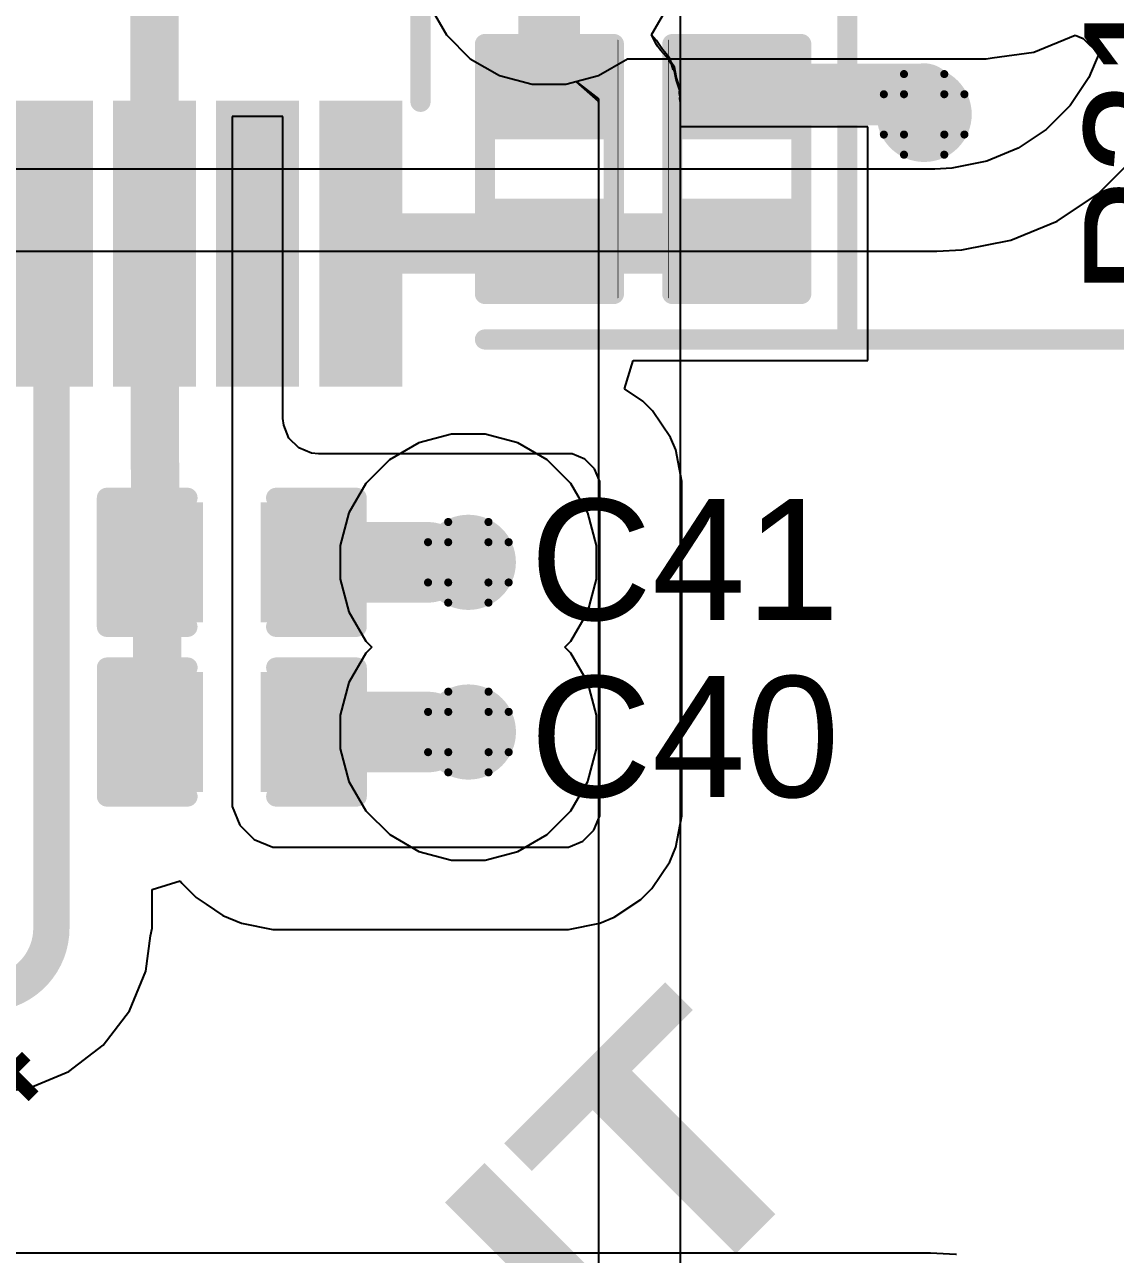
# Model space of a CAD drawing. Header units: inches. Extents: x -18 to 202, y -11 to 119.
# Drawn here: x 14.09 to 20.97, y 16.47 to 24.22 of the extents above; entities that cross this region are included whole.
import ezdxf

# ---------------------------------------------------------------- set-up
doc = ezdxf.new("R2010")
doc.units = ezdxf.units.IN
for name, color, linetype in [('Board Outline', 216, 'Continuous'), ('Bottom Layer', 5, 'Continuous'), ('Drill Drawing', 1, 'Continuous'), ('Ground', 16, 'Continuous'), ('Power', 76, 'Continuous'), ('Top Layer', 1, 'Continuous'), ('Top Overlay', 2, 'Continuous'), ('Top Paste', 8, 'Continuous'), ('Top Solder', 216, 'Continuous'), ('Via Holes', 16, 'Continuous')]:
    doc.layers.add(name, color=color, linetype=linetype)
doc.styles.add('Arial', font='', dxfattribs={"height": 0.2})
doc.styles.add('Arial Black_Bold', font='', dxfattribs={"height": 0.2})
doc.styles.get('Arial').set_extended_font_data('Arial')
doc.styles.get('Arial Black_Bold').set_extended_font_data('Arial Black', bold=True)

# ---------------------------------------------------------------- blocks, each defined once
blk = doc.blocks.new('TSSOP_20_12')
at = {"layer": 'Top Layer'}
for points in [[(-2, 3.085), (-2, 2.765), (-3.6, 2.765), (-3.6, 3.085)], [(3.6, 3.085), (3.6, 2.765), (2, 2.765), (2, 3.085)], [(-2, 2.435), (-2, 2.115), (-3.6, 2.115), (-3.6, 2.435)], [(3.6, 2.435), (3.6, 2.115), (2, 2.115), (2, 2.435)], [(-2, 1.785), (-2, 1.465), (-3.6, 1.465), (-3.6, 1.785)], [(3.6, 1.785), (3.6, 1.465), (2, 1.465), (2, 1.785)], [(-2, 1.135), (-2, 0.815), (-3.6, 0.815), (-3.6, 1.135)], [(3.6, 1.135), (3.6, 0.815), (2, 0.815), (2, 1.135)], [(-2, 0.485), (-2, 0.165), (-3.6, 0.165), (-3.6, 0.485)], [(3.6, 0.485), (3.6, 0.165), (2, 0.165), (2, 0.485)], [(-2, -0.165), (-2, -0.485), (-3.6, -0.485), (-3.6, -0.165)], [(3.6, -0.165), (3.6, -0.485), (2, -0.485), (2, -0.165)], [(-2, -0.815), (-2, -1.135), (-3.6, -1.135), (-3.6, -0.815)], [(3.6, -0.815), (3.6, -1.135), (2, -1.135), (2, -0.815)], [(-2, -1.465), (-2, -1.785), (-3.6, -1.785), (-3.6, -1.465)], [(3.6, -1.465), (3.6, -1.785), (2, -1.785), (2, -1.465)], [(-2, -2.115), (-2, -2.435), (-3.6, -2.435), (-3.6, -2.115)], [(3.6, -2.115), (3.6, -2.435), (2, -2.435), (2, -2.115)], [(-2, -2.765), (-2, -3.085), (-3.6, -3.085), (-3.6, -2.765)], [(3.6, -2.765), (3.6, -3.085), (2, -3.085), (2, -2.765)]]:
    blk.add_hatch(color=1, dxfattribs=at).paths.add_polyline_path(points)
at = {"layer": 'Top Overlay'}
blk.add_hatch(color=2, dxfattribs=at).paths.add_polyline_path([(-1.9066, 2.6933), (-1.7288, 2.6933), (-1.7288, 3.1251), (-1.9066, 3.1251)])
at = {"layer": 'Top Paste'}
for points in [[(-2, 3.085), (-2, 2.765), (-3.6, 2.765), (-3.6, 3.085)], [(3.6, 3.085), (3.6, 2.765), (2, 2.765), (2, 3.085)], [(-2, 2.435), (-2, 2.115), (-3.6, 2.115), (-3.6, 2.435)], [(3.6, 2.435), (3.6, 2.115), (2, 2.115), (2, 2.435)], [(-2, 1.785), (-2, 1.465), (-3.6, 1.465), (-3.6, 1.785)], [(3.6, 1.785), (3.6, 1.465), (2, 1.465), (2, 1.785)], [(-2, 1.135), (-2, 0.815), (-3.6, 0.815), (-3.6, 1.135)], [(3.6, 1.135), (3.6, 0.815), (2, 0.815), (2, 1.135)], [(-2, 0.485), (-2, 0.165), (-3.6, 0.165), (-3.6, 0.485)], [(3.6, 0.485), (3.6, 0.165), (2, 0.165), (2, 0.485)], [(-2, -0.165), (-2, -0.485), (-3.6, -0.485), (-3.6, -0.165)], [(3.6, -0.165), (3.6, -0.485), (2, -0.485), (2, -0.165)], [(-2, -0.815), (-2, -1.135), (-3.6, -1.135), (-3.6, -0.815)], [(3.6, -0.815), (3.6, -1.135), (2, -1.135), (2, -0.815)], [(-2, -1.465), (-2, -1.785), (-3.6, -1.785), (-3.6, -1.465)], [(3.6, -1.465), (3.6, -1.785), (2, -1.785), (2, -1.465)], [(-2, -2.115), (-2, -2.435), (-3.6, -2.435), (-3.6, -2.115)], [(3.6, -2.115), (3.6, -2.435), (2, -2.435), (2, -2.115)], [(-2, -2.765), (-2, -3.085), (-3.6, -3.085), (-3.6, -2.765)], [(3.6, -2.765), (3.6, -3.085), (2, -3.085), (2, -2.765)]]:
    blk.add_hatch(color=8, dxfattribs=at).paths.add_polyline_path(points)
at = {"layer": 'Top Solder'}
for points in [[(-1.8984, 3.1866), (-1.8984, 2.6634), (-3.7016, 2.6634), (-3.7016, 3.1866)], [(3.7016, 3.1866), (3.7016, 2.6634), (1.8984, 2.6634), (1.8984, 3.1866)], [(-1.8984, 2.5366), (-1.8984, 2.0134), (-3.7016, 2.0134), (-3.7016, 2.5366)], [(3.7016, 2.5366), (3.7016, 2.0134), (1.8984, 2.0134), (1.8984, 2.5366)], [(-1.8984, 1.8866), (-1.8984, 1.3634), (-3.7016, 1.3634), (-3.7016, 1.8866)], [(3.7016, 1.8866), (3.7016, 1.3634), (1.8984, 1.3634), (1.8984, 1.8866)], [(-1.8984, 1.2366), (-1.8984, 0.7134), (-3.7016, 0.7134), (-3.7016, 1.2366)], [(3.7016, 1.2366), (3.7016, 0.7134), (1.8984, 0.7134), (1.8984, 1.2366)], [(-1.8984, 0.5866), (-1.8984, 0.0634), (-3.7016, 0.0634), (-3.7016, 0.5866)], [(3.7016, 0.5866), (3.7016, 0.0634), (1.8984, 0.0634), (1.8984, 0.5866)], [(-1.8984, -0.0634), (-1.8984, -0.5866), (-3.7016, -0.5866), (-3.7016, -0.0634)], [(3.7016, -0.0634), (3.7016, -0.5866), (1.8984, -0.5866), (1.8984, -0.0634)], [(-1.8984, -0.7134), (-1.8984, -1.2366), (-3.7016, -1.2366), (-3.7016, -0.7134)], [(3.7016, -0.7134), (3.7016, -1.2366), (1.8984, -1.2366), (1.8984, -0.7134)], [(-1.8984, -1.3634), (-1.8984, -1.8866), (-3.7016, -1.8866), (-3.7016, -1.3634)], [(3.7016, -1.3634), (3.7016, -1.8866), (1.8984, -1.8866), (1.8984, -1.3634)], [(-1.8984, -2.0134), (-1.8984, -2.5366), (-3.7016, -2.5366), (-3.7016, -2.0134)], [(3.7016, -2.0134), (3.7016, -2.5366), (1.8984, -2.5366), (1.8984, -2.0134)], [(-1.8984, -2.6634), (-1.8984, -3.1866), (-3.7016, -3.1866), (-3.7016, -2.6634)], [(3.7016, -2.6634), (3.7016, -3.1866), (1.8984, -3.1866), (1.8984, -2.6634)]]:
    blk.add_hatch(color=216, dxfattribs=at).paths.add_polyline_path(points)
at = {"layer": 'Top Overlay'}
for points in [[(1.9542, 3.302, 0.127, 0.127, 0), (-1.9066, 3.302, 0.127, 0.127, 0)], [(-3.8751, 3.0861, 0.127, 0.127, 0), (-3.7481, 2.9591, 0.127, 0.127, 0)], [(-3.8751, 3.0861, 0.127, 0.127, 0), (-3.8751, 2.8321, 0.127, 0.127, 0)], [(-3.7481, 2.9591, 0.127, 0.127, 0), (-3.8751, 2.8321, 0.127, 0.127, 0)], [(-1.9066, -3.302, 0.127, 0.127, 0), (1.9542, -3.302, 0.127, 0.127, 0)]]:
    blk.add_lwpolyline(points, format="xyseb", dxfattribs=at)
for points in [[(-1.9384, 3.302, 0.0635, 0.0635, 1), (-1.8749, 3.302, 0.0635, 0.0635, 1)], [(1.9225, 3.302, 0.0635, 0.0635, 1), (1.986, 3.302, 0.0635, 0.0635, 1)], [(-3.9069, 3.0861, 0.0635, 0.0635, 1), (-3.8434, 3.0861, 0.0635, 0.0635, 1)], [(-3.9069, 3.0861, 0.0635, 0.0635, 1), (-3.8434, 3.0861, 0.0635, 0.0635, 1)], [(-3.7799, 2.9591, 0.0635, 0.0635, 1), (-3.7164, 2.9591, 0.0635, 0.0635, 1)], [(-3.7799, 2.9591, 0.0635, 0.0635, 1), (-3.7164, 2.9591, 0.0635, 0.0635, 1)], [(-3.9068, 2.8321, 0.0635, 0.0635, 1), (-3.8433, 2.8321, 0.0635, 0.0635, 1)], [(-3.9068, 2.8321, 0.0635, 0.0635, 1), (-3.8433, 2.8321, 0.0635, 0.0635, 1)], [(-1.9383, -3.302, 0.0635, 0.0635, 1), (-1.8748, -3.302, 0.0635, 0.0635, 1)], [(1.9224, -3.302, 0.0635, 0.0635, 1), (1.9859, -3.302, 0.0635, 0.0635, 1)]]:
    blk.add_lwpolyline(points, format="xyseb", close=True, dxfattribs=at)
blk = doc.blocks.new('R___0402_22')
at = {"layer": 'Top Layer'}
for points in [[(-0.6985, -0.3175), (-0.6985, 0.3175), (-0.2413, 0.3175), (-0.2413, -0.3175)], [(0.2413, -0.3175), (0.2413, 0.3175), (0.6985, 0.3175), (0.6985, -0.3175)]]:
    blk.add_hatch(color=1, dxfattribs=at).paths.add_polyline_path(points)
at = {"layer": 'Top Paste'}
for points in [[(-0.6985, -0.3175), (-0.6985, 0.3175), (-0.2413, 0.3175), (-0.2413, -0.3175)], [(0.2413, -0.3175), (0.2413, 0.3175), (0.6985, 0.3175), (0.6985, -0.3175)]]:
    blk.add_hatch(color=8, dxfattribs=at).paths.add_polyline_path(points)
at = {"layer": 'Top Solder'}
for points in [[(-0.7535, -0.3725), (-0.7535, 0.3725), (-0.1863, 0.3725), (-0.1863, -0.3725)], [(0.1863, -0.3725), (0.1863, 0.3725), (0.7535, 0.3725), (0.7535, -0.3725)]]:
    blk.add_hatch(color=216, dxfattribs=at).paths.add_polyline_path(points)
at = {"layer": 'Top Overlay'}
for points in [[(-0.7874, -0.4064, 0.127, 0.127, 0), (-0.7874, 0.4064, 0.127, 0.127, 0)], [(0.7874, 0.4064, 0.127, 0.127, 0), (-0.7874, 0.4064, 0.127, 0.127, 0)], [(0.7874, -0.4064, 0.127, 0.127, 0), (0.7874, 0.4064, 0.127, 0.127, 0)], [(0.7874, -0.4064, 0.127, 0.127, 0), (-0.7874, -0.4064, 0.127, 0.127, 0)], [(-0.8128, -0.4318, 0.00323, 0.00323, 0), (0.8128, -0.4318, 0.00323, 0.00323, 0)]]:
    blk.add_lwpolyline(points, format="xyseb", dxfattribs=at)
for points in [[(-0.8192, 0.4064, 0.0635, 0.0635, 1), (-0.7557, 0.4064, 0.0635, 0.0635, 1)], [(-0.8192, 0.4064, 0.0635, 0.0635, 1), (-0.7557, 0.4064, 0.0635, 0.0635, 1)], [(0.7556, 0.4064, 0.0635, 0.0635, 1), (0.8191, 0.4064, 0.0635, 0.0635, 1)], [(0.7556, 0.4064, 0.0635, 0.0635, 1), (0.8191, 0.4064, 0.0635, 0.0635, 1)], [(-0.8191, -0.4064, 0.0635, 0.0635, 1), (-0.7556, -0.4064, 0.0635, 0.0635, 1)], [(-0.8191, -0.4064, 0.0635, 0.0635, 1), (-0.7556, -0.4064, 0.0635, 0.0635, 1)], [(0.7556, -0.4064, 0.0635, 0.0635, 1), (0.8191, -0.4064, 0.0635, 0.0635, 1)], [(0.7556, -0.4064, 0.0635, 0.0635, 1), (0.8191, -0.4064, 0.0635, 0.0635, 1)], [(-0.8136, -0.4318, 0.00161, 0.00161, 1), (-0.812, -0.4318, 0.00161, 0.00161, 1)], [(0.812, -0.4318, 0.00161, 0.00161, 1), (0.8136, -0.4318, 0.00161, 0.00161, 1)]]:
    blk.add_lwpolyline(points, format="xyseb", close=True, dxfattribs=at)
blk = doc.blocks.new('R___0402_26')
at = {"layer": 'Top Layer'}
for points in [[(-0.6985, -0.3175), (-0.6985, 0.3175), (-0.2413, 0.3175), (-0.2413, -0.3175)], [(0.2413, -0.3175), (0.2413, 0.3175), (0.6985, 0.3175), (0.6985, -0.3175)]]:
    blk.add_hatch(color=1, dxfattribs=at).paths.add_polyline_path(points)
at = {"layer": 'Top Paste'}
for points in [[(-0.6985, -0.3175), (-0.6985, 0.3175), (-0.2413, 0.3175), (-0.2413, -0.3175)], [(0.2413, -0.3175), (0.2413, 0.3175), (0.6985, 0.3175), (0.6985, -0.3175)]]:
    blk.add_hatch(color=8, dxfattribs=at).paths.add_polyline_path(points)
at = {"layer": 'Top Solder'}
for points in [[(-0.7535, -0.3725), (-0.7535, 0.3725), (-0.1863, 0.3725), (-0.1863, -0.3725)], [(0.1863, -0.3725), (0.1863, 0.3725), (0.7535, 0.3725), (0.7535, -0.3725)]]:
    blk.add_hatch(color=216, dxfattribs=at).paths.add_polyline_path(points)
at = {"layer": 'Top Overlay'}
for points in [[(-0.7874, 0.4064, 0.127, 0.127, 0), (-0.7874, -0.4064, 0.127, 0.127, 0)], [(0.7874, 0.4064, 0.127, 0.127, 0), (-0.7874, 0.4064, 0.127, 0.127, 0)], [(0.7874, 0.4064, 0.127, 0.127, 0), (0.7874, -0.4064, 0.127, 0.127, 0)], [(0.7874, -0.4064, 0.127, 0.127, 0), (-0.7874, -0.4064, 0.127, 0.127, 0)], [(-0.8128, -0.4318, 0.00323, 0.00323, 0), (0.8128, -0.4318, 0.00323, 0.00323, 0)]]:
    blk.add_lwpolyline(points, format="xyseb", dxfattribs=at)
for points in [[(-0.8191, 0.4064, 0.0635, 0.0635, 1), (-0.7556, 0.4064, 0.0635, 0.0635, 1)], [(-0.8191, 0.4064, 0.0635, 0.0635, 1), (-0.7556, 0.4064, 0.0635, 0.0635, 1)], [(0.7557, 0.4064, 0.0635, 0.0635, 1), (0.8192, 0.4064, 0.0635, 0.0635, 1)], [(0.7557, 0.4064, 0.0635, 0.0635, 1), (0.8192, 0.4064, 0.0635, 0.0635, 1)], [(-0.8192, -0.4064, 0.0635, 0.0635, 1), (-0.7557, -0.4064, 0.0635, 0.0635, 1)], [(-0.8192, -0.4064, 0.0635, 0.0635, 1), (-0.7557, -0.4064, 0.0635, 0.0635, 1)], [(0.7556, -0.4064, 0.0635, 0.0635, 1), (0.8191, -0.4064, 0.0635, 0.0635, 1)], [(0.7556, -0.4064, 0.0635, 0.0635, 1), (0.8191, -0.4064, 0.0635, 0.0635, 1)], [(-0.8136, -0.4318, 0.00161, 0.00161, 1), (-0.812, -0.4318, 0.00161, 0.00161, 1)], [(0.812, -0.4318, 0.00161, 0.00161, 1), (0.8136, -0.4318, 0.00161, 0.00161, 1)]]:
    blk.add_lwpolyline(points, format="xyseb", close=True, dxfattribs=at)
blk = doc.blocks.new('C___0402_68')
at = {"layer": 'Top Layer'}
for points in [[(-0.6985, -0.3175), (-0.6985, 0.3175), (-0.2413, 0.3175), (-0.2413, -0.3175)], [(0.2413, -0.3175), (0.2413, 0.3175), (0.6985, 0.3175), (0.6985, -0.3175)]]:
    blk.add_hatch(color=1, dxfattribs=at).paths.add_polyline_path(points)
at = {"layer": 'Top Paste'}
for points in [[(-0.6985, -0.3175), (-0.6985, 0.3175), (-0.2413, 0.3175), (-0.2413, -0.3175)], [(0.2413, -0.3175), (0.2413, 0.3175), (0.6985, 0.3175), (0.6985, -0.3175)]]:
    blk.add_hatch(color=8, dxfattribs=at).paths.add_polyline_path(points)
at = {"layer": 'Top Solder'}
for points in [[(-0.7585, -0.3775), (-0.7585, 0.3775), (-0.1813, 0.3775), (-0.1813, -0.3775)], [(0.1813, -0.3775), (0.1813, 0.3775), (0.7585, 0.3775), (0.7585, -0.3775)]]:
    blk.add_hatch(color=216, dxfattribs=at).paths.add_polyline_path(points)
at = {"layer": 'Top Overlay'}
for points in [[(-0.2794, 0.4064, 0.127, 0.127, 0), (-0.7874, 0.4064, 0.127, 0.127, 0)], [(-0.7874, -0.4064, 0.127, 0.127, 0), (-0.7874, 0.4064, 0.127, 0.127, 0)], [(0.7874, 0.4064, 0.127, 0.127, 0), (0.2794, 0.4064, 0.127, 0.127, 0)], [(0.7874, 0.4064, 0.127, 0.127, 0), (0.7874, -0.4064, 0.127, 0.127, 0)], [(-0.2794, -0.4064, 0.127, 0.127, 0), (-0.7874, -0.4064, 0.127, 0.127, 0)], [(0.7874, -0.4064, 0.127, 0.127, 0), (0.2794, -0.4064, 0.127, 0.127, 0)]]:
    blk.add_lwpolyline(points, format="xyseb", dxfattribs=at)
for points in [[(-0.8192, 0.4064, 0.0635, 0.0635, 1), (-0.7557, 0.4064, 0.0635, 0.0635, 1)], [(-0.8192, 0.4064, 0.0635, 0.0635, 1), (-0.7557, 0.4064, 0.0635, 0.0635, 1)], [(-0.3112, 0.4064, 0.0635, 0.0635, 1), (-0.2477, 0.4064, 0.0635, 0.0635, 1)], [(0.2477, 0.4064, 0.0635, 0.0635, 1), (0.3111, 0.4064, 0.0635, 0.0635, 1)], [(0.7556, 0.4064, 0.0635, 0.0635, 1), (0.8191, 0.4064, 0.0635, 0.0635, 1)], [(0.7556, 0.4064, 0.0635, 0.0635, 1), (0.8191, 0.4064, 0.0635, 0.0635, 1)], [(-0.8191, -0.4064, 0.0635, 0.0635, 1), (-0.7556, -0.4064, 0.0635, 0.0635, 1)], [(-0.8191, -0.4064, 0.0635, 0.0635, 1), (-0.7556, -0.4064, 0.0635, 0.0635, 1)], [(-0.3112, -0.4064, 0.0635, 0.0635, 1), (-0.2477, -0.4064, 0.0635, 0.0635, 1)], [(0.2476, -0.4064, 0.0635, 0.0635, 1), (0.3111, -0.4064, 0.0635, 0.0635, 1)], [(0.7556, -0.4064, 0.0635, 0.0635, 1), (0.8191, -0.4064, 0.0635, 0.0635, 1)], [(0.7556, -0.4064, 0.0635, 0.0635, 1), (0.8191, -0.4064, 0.0635, 0.0635, 1)]]:
    blk.add_lwpolyline(points, format="xyseb", close=True, dxfattribs=at)
blk = doc.blocks.new('C___0402_69')
at = {"layer": 'Top Layer'}
for points in [[(-0.6985, -0.3175), (-0.6985, 0.3175), (-0.2413, 0.3175), (-0.2413, -0.3175)], [(0.2413, -0.3175), (0.2413, 0.3175), (0.6985, 0.3175), (0.6985, -0.3175)]]:
    blk.add_hatch(color=1, dxfattribs=at).paths.add_polyline_path(points)
at = {"layer": 'Top Paste'}
for points in [[(-0.6985, -0.3175), (-0.6985, 0.3175), (-0.2413, 0.3175), (-0.2413, -0.3175)], [(0.2413, -0.3175), (0.2413, 0.3175), (0.6985, 0.3175), (0.6985, -0.3175)]]:
    blk.add_hatch(color=8, dxfattribs=at).paths.add_polyline_path(points)
at = {"layer": 'Top Solder'}
for points in [[(-0.7585, -0.3775), (-0.7585, 0.3775), (-0.1813, 0.3775), (-0.1813, -0.3775)], [(0.1813, -0.3775), (0.1813, 0.3775), (0.7585, 0.3775), (0.7585, -0.3775)]]:
    blk.add_hatch(color=216, dxfattribs=at).paths.add_polyline_path(points)
at = {"layer": 'Top Overlay'}
for points in [[(-0.2794, 0.4064, 0.127, 0.127, 0), (-0.7874, 0.4064, 0.127, 0.127, 0)], [(-0.7874, 0.4064, 0.127, 0.127, 0), (-0.7874, -0.4064, 0.127, 0.127, 0)], [(0.7874, 0.4064, 0.127, 0.127, 0), (0.2794, 0.4064, 0.127, 0.127, 0)], [(0.7874, 0.4064, 0.127, 0.127, 0), (0.7874, -0.4064, 0.127, 0.127, 0)], [(-0.2794, -0.4064, 0.127, 0.127, 0), (-0.7874, -0.4064, 0.127, 0.127, 0)], [(0.7874, -0.4064, 0.127, 0.127, 0), (0.2794, -0.4064, 0.127, 0.127, 0)]]:
    blk.add_lwpolyline(points, format="xyseb", dxfattribs=at)
for points in [[(-0.8191, 0.4064, 0.0635, 0.0635, 1), (-0.7556, 0.4064, 0.0635, 0.0635, 1)], [(-0.8191, 0.4064, 0.0635, 0.0635, 1), (-0.7556, 0.4064, 0.0635, 0.0635, 1)], [(-0.3111, 0.4064, 0.0635, 0.0635, 1), (-0.2477, 0.4064, 0.0635, 0.0635, 1)], [(0.2477, 0.4064, 0.0635, 0.0635, 1), (0.3112, 0.4064, 0.0635, 0.0635, 1)], [(0.7556, 0.4064, 0.0635, 0.0635, 1), (0.8191, 0.4064, 0.0635, 0.0635, 1)], [(0.7556, 0.4064, 0.0635, 0.0635, 1), (0.8191, 0.4064, 0.0635, 0.0635, 1)], [(-0.8191, -0.4064, 0.0635, 0.0635, 1), (-0.7556, -0.4064, 0.0635, 0.0635, 1)], [(-0.8191, -0.4064, 0.0635, 0.0635, 1), (-0.7556, -0.4064, 0.0635, 0.0635, 1)], [(-0.3112, -0.4064, 0.0635, 0.0635, 1), (-0.2477, -0.4064, 0.0635, 0.0635, 1)], [(0.2477, -0.4064, 0.0635, 0.0635, 1), (0.3112, -0.4064, 0.0635, 0.0635, 1)], [(0.7556, -0.4064, 0.0635, 0.0635, 1), (0.8191, -0.4064, 0.0635, 0.0635, 1)], [(0.7556, -0.4064, 0.0635, 0.0635, 1), (0.8191, -0.4064, 0.0635, 0.0635, 1)]]:
    blk.add_lwpolyline(points, format="xyseb", close=True, dxfattribs=at)

msp = doc.modelspace()

# ---------------------------------------------------------------- hatches: boundary and pattern name
at = {"layer": 'Bottom Layer'}
h = msp.add_hatch(color=5, dxfattribs=at)
edge = h.paths.add_edge_path()
edge.add_arc((19.7641, 23.6532), 0.3, 0, 360)
h = msp.add_hatch(color=5, dxfattribs=at)
edge = h.paths.add_edge_path()
edge.add_arc((16.8905, 20.8302), 0.3, 0, 360)
h = msp.add_hatch(color=5, dxfattribs=at)
edge = h.paths.add_edge_path()
edge.add_arc((16.891, 19.7608), 0.3, 0, 360)
at = {"layer": 'Ground'}
h = msp.add_hatch(color=16, dxfattribs=at)
edge = h.paths.add_edge_path()
edge.add_arc((19.7641, 23.6532), 0.3, 0, 360)
h = msp.add_hatch(color=16, dxfattribs=at)
edge = h.paths.add_edge_path()
edge.add_arc((16.8905, 20.8302), 0.3, 0, 360)
h = msp.add_hatch(color=16, dxfattribs=at)
edge = h.paths.add_edge_path()
edge.add_arc((16.891, 19.7608), 0.3, 0, 360)
at = {"layer": 'Power'}
h = msp.add_hatch(color=76, dxfattribs=at)
edge = h.paths.add_edge_path()
edge.add_arc((19.7641, 23.6532), 0.3, 0, 360)
h = msp.add_hatch(color=76, dxfattribs=at)
edge = h.paths.add_edge_path()
edge.add_arc((16.8905, 20.8302), 0.3, 0, 360)
h = msp.add_hatch(color=76, dxfattribs=at)
edge = h.paths.add_edge_path()
edge.add_arc((16.891, 19.7608), 0.3, 0, 360)
at = {"layer": 'Top Layer'}
h = msp.add_hatch(color=1, dxfattribs=at)
edge = h.paths.add_edge_path()
edge.add_arc((19.7641, 23.6532), 0.3, 0, 360)
h = msp.add_hatch(color=1, dxfattribs=at)
edge = h.paths.add_edge_path()
edge.add_arc((16.8905, 20.8302), 0.3, 0, 360)
h = msp.add_hatch(color=1, dxfattribs=at)
edge = h.paths.add_edge_path()
edge.add_arc((16.891, 19.7608), 0.3, 0, 360)
at = {"layer": 'Via Holes'}
h = msp.add_hatch(color=7, dxfattribs=at)
edge = h.paths.add_edge_path()
edge.add_arc((19.7641, 23.6532), 0.15, 0, 360)
h = msp.add_hatch(color=7, dxfattribs=at)
edge = h.paths.add_edge_path()
edge.add_arc((16.8905, 20.8302), 0.15, 0, 360)
h = msp.add_hatch(color=7, dxfattribs=at)
edge = h.paths.add_edge_path()
edge.add_arc((16.891, 19.7608), 0.15, 0, 360)

# ---------------------------------------------------------------- linework, layer by layer
at = {"layer": 'Board Outline'}
msp.add_lwpolyline([(44.2299, 62.3099, 0.254, 0.254, -3.535496), (7.5647, 62.2891, 0.254, 0.254, 0)], format="xyseb", dxfattribs=at)
at = {"layer": 'Bottom Layer'}
for p, q in [((16.6461, 24.3387), (16.7524, 24.1545)), ((18.0456, 24.1545), (18.1519, 24.3387)), ((16.7524, 24.1545), (16.9029, 24.004)), ((18.0771, 24.0928), (18.0456, 24.1545)), ((18.0833, 24.0836), (18.0771, 24.0928)), ((18.1027, 24.0582), (18.0833, 24.0836)), ((18.1582, 23.9949), (18.1027, 24.0582)), ((16.9029, 24.004), (17.0871, 23.8977)), ((18.1638, 23.9784), (18.1582, 23.9949)), ((18.1744, 23.9646), (18.1638, 23.9784)), ((18.1821, 23.9357), (18.1744, 23.9646)), ((17.0871, 23.8977), (17.2926, 23.8426)), ((18.1894, 23.9248), (18.1821, 23.9357)), ((18.1999, 23.8722), (18.1894, 23.9248)), ((18.2232, 23.8036), (18.1999, 23.8722)), ((17.2926, 23.8426), (17.5054, 23.8426)), ((17.5054, 23.8426), (17.569, 23.8596)), ((17.569, 23.8596), (17.7096, 23.736)), ((18.2244, 23.7942), (18.2232, 23.8036)), ((18.2235, 23.7806), (18.2244, 23.7942)), ((17.7096, 23.736), (17.7109, 23.7266)), ((17.7109, 23.7266), (17.7109, 16.2996)), ((18.2265, 23.7693), (18.2235, 23.7806)), ((18.224, 23.7507), (18.2265, 23.7693)), ((18.2288, 23.7266), (18.224, 23.7507)), ((18.2288, 16.2996), (18.2288, 23.7266))]:
    msp.add_line(p, q, dxfattribs=at)
at = {"layer": 'Drill Drawing'}
for points in [[(19.6371, 23.7802, 0.0508, 0.0508, 0), (19.6371, 23.9072, 0.0508, 0.0508, 0)], [(19.6371, 23.9072, 0.0508, 0.0508, 0), (19.8911, 23.9072, 0.0508, 0.0508, 0)], [(19.8911, 23.7802, 0.0508, 0.0508, 0), (19.8911, 23.9072, 0.0508, 0.0508, 0)], [(19.5101, 23.5262, 0.0508, 0.0508, 0), (19.5101, 23.7802, 0.0508, 0.0508, 0)], [(19.5101, 23.7802, 0.0508, 0.0508, 0), (19.6371, 23.7802, 0.0508, 0.0508, 0)], [(19.8911, 23.7802, 0.0508, 0.0508, 0), (20.0181, 23.7802, 0.0508, 0.0508, 0)], [(20.0181, 23.5262, 0.0508, 0.0508, 0), (20.0181, 23.7802, 0.0508, 0.0508, 0)], [(19.5101, 23.5262, 0.0508, 0.0508, 0), (19.6371, 23.5262, 0.0508, 0.0508, 0)], [(19.6371, 23.3992, 0.0508, 0.0508, 0), (19.6371, 23.5262, 0.0508, 0.0508, 0)], [(19.8911, 23.5262, 0.0508, 0.0508, 0), (20.0181, 23.5262, 0.0508, 0.0508, 0)], [(19.8911, 23.3992, 0.0508, 0.0508, 0), (19.8911, 23.5262, 0.0508, 0.0508, 0)], [(19.6371, 23.3992, 0.0508, 0.0508, 0), (19.8911, 23.3992, 0.0508, 0.0508, 0)], [(16.7635, 20.9572, 0.0508, 0.0508, 0), (16.7635, 21.0842, 0.0508, 0.0508, 0)], [(16.7635, 21.0842, 0.0508, 0.0508, 0), (17.0175, 21.0842, 0.0508, 0.0508, 0)], [(17.0175, 20.9572, 0.0508, 0.0508, 0), (17.0175, 21.0842, 0.0508, 0.0508, 0)], [(16.6365, 20.7032, 0.0508, 0.0508, 0), (16.6365, 20.9572, 0.0508, 0.0508, 0)], [(16.6365, 20.9572, 0.0508, 0.0508, 0), (16.7635, 20.9572, 0.0508, 0.0508, 0)], [(17.0175, 20.9572, 0.0508, 0.0508, 0), (17.1445, 20.9572, 0.0508, 0.0508, 0)], [(17.1445, 20.7032, 0.0508, 0.0508, 0), (17.1445, 20.9572, 0.0508, 0.0508, 0)], [(16.6365, 20.7032, 0.0508, 0.0508, 0), (16.7635, 20.7032, 0.0508, 0.0508, 0)], [(16.7635, 20.5762, 0.0508, 0.0508, 0), (16.7635, 20.7032, 0.0508, 0.0508, 0)], [(17.0175, 20.7032, 0.0508, 0.0508, 0), (17.1445, 20.7032, 0.0508, 0.0508, 0)], [(17.0175, 20.5762, 0.0508, 0.0508, 0), (17.0175, 20.7032, 0.0508, 0.0508, 0)], [(16.7635, 20.5762, 0.0508, 0.0508, 0), (17.0175, 20.5762, 0.0508, 0.0508, 0)], [(16.764, 19.8878, 0.0508, 0.0508, 0), (16.764, 20.0148, 0.0508, 0.0508, 0)], [(16.764, 20.0148, 0.0508, 0.0508, 0), (17.018, 20.0148, 0.0508, 0.0508, 0)], [(17.018, 19.8878, 0.0508, 0.0508, 0), (17.018, 20.0148, 0.0508, 0.0508, 0)], [(16.637, 19.6338, 0.0508, 0.0508, 0), (16.637, 19.8878, 0.0508, 0.0508, 0)], [(16.637, 19.8878, 0.0508, 0.0508, 0), (16.764, 19.8878, 0.0508, 0.0508, 0)], [(17.018, 19.8878, 0.0508, 0.0508, 0), (17.145, 19.8878, 0.0508, 0.0508, 0)], [(17.145, 19.6338, 0.0508, 0.0508, 0), (17.145, 19.8878, 0.0508, 0.0508, 0)], [(16.637, 19.6338, 0.0508, 0.0508, 0), (16.764, 19.6338, 0.0508, 0.0508, 0)], [(16.764, 19.5068, 0.0508, 0.0508, 0), (16.764, 19.6338, 0.0508, 0.0508, 0)], [(17.018, 19.6338, 0.0508, 0.0508, 0), (17.145, 19.6338, 0.0508, 0.0508, 0)], [(17.018, 19.5068, 0.0508, 0.0508, 0), (17.018, 19.6338, 0.0508, 0.0508, 0)], [(16.764, 19.5068, 0.0508, 0.0508, 0), (17.018, 19.5068, 0.0508, 0.0508, 0)]]:
    msp.add_lwpolyline(points, format="xyseb", dxfattribs=at)
for points in [[(19.6244, 23.9072, 0.0254, 0.0254, 1), (19.6498, 23.9072, 0.0254, 0.0254, 1)], [(19.6244, 23.9072, 0.0254, 0.0254, 1), (19.6498, 23.9072, 0.0254, 0.0254, 1)], [(19.8784, 23.9072, 0.0254, 0.0254, 1), (19.9038, 23.9072, 0.0254, 0.0254, 1)], [(19.8784, 23.9072, 0.0254, 0.0254, 1), (19.9038, 23.9072, 0.0254, 0.0254, 1)], [(19.4974, 23.7802, 0.0254, 0.0254, 1), (19.5228, 23.7802, 0.0254, 0.0254, 1)], [(19.4974, 23.7802, 0.0254, 0.0254, 1), (19.5228, 23.7802, 0.0254, 0.0254, 1)], [(19.6244, 23.7802, 0.0254, 0.0254, 1), (19.6498, 23.7802, 0.0254, 0.0254, 1)], [(19.6244, 23.7802, 0.0254, 0.0254, 1), (19.6498, 23.7802, 0.0254, 0.0254, 1)], [(19.8784, 23.7802, 0.0254, 0.0254, 1), (19.9038, 23.7802, 0.0254, 0.0254, 1)], [(19.8784, 23.7802, 0.0254, 0.0254, 1), (19.9038, 23.7802, 0.0254, 0.0254, 1)], [(20.0054, 23.7802, 0.0254, 0.0254, 1), (20.0308, 23.7802, 0.0254, 0.0254, 1)], [(20.0054, 23.7802, 0.0254, 0.0254, 1), (20.0308, 23.7802, 0.0254, 0.0254, 1)], [(19.4974, 23.5262, 0.0254, 0.0254, 1), (19.5228, 23.5262, 0.0254, 0.0254, 1)], [(19.4974, 23.5262, 0.0254, 0.0254, 1), (19.5228, 23.5262, 0.0254, 0.0254, 1)], [(19.6244, 23.5262, 0.0254, 0.0254, 1), (19.6498, 23.5262, 0.0254, 0.0254, 1)], [(19.6244, 23.5262, 0.0254, 0.0254, 1), (19.6498, 23.5262, 0.0254, 0.0254, 1)], [(19.8784, 23.5262, 0.0254, 0.0254, 1), (19.9038, 23.5262, 0.0254, 0.0254, 1)], [(19.8784, 23.5262, 0.0254, 0.0254, 1), (19.9038, 23.5262, 0.0254, 0.0254, 1)], [(20.0054, 23.5262, 0.0254, 0.0254, 1), (20.0308, 23.5262, 0.0254, 0.0254, 1)], [(20.0054, 23.5262, 0.0254, 0.0254, 1), (20.0308, 23.5262, 0.0254, 0.0254, 1)], [(19.6244, 23.3992, 0.0254, 0.0254, 1), (19.6498, 23.3992, 0.0254, 0.0254, 1)], [(19.6244, 23.3992, 0.0254, 0.0254, 1), (19.6498, 23.3992, 0.0254, 0.0254, 1)], [(19.8784, 23.3992, 0.0254, 0.0254, 1), (19.9038, 23.3992, 0.0254, 0.0254, 1)], [(19.8784, 23.3992, 0.0254, 0.0254, 1), (19.9038, 23.3992, 0.0254, 0.0254, 1)], [(16.7508, 21.0842, 0.0254, 0.0254, 1), (16.7762, 21.0842, 0.0254, 0.0254, 1)], [(16.7508, 21.0842, 0.0254, 0.0254, 1), (16.7762, 21.0842, 0.0254, 0.0254, 1)], [(17.0048, 21.0842, 0.0254, 0.0254, 1), (17.0302, 21.0842, 0.0254, 0.0254, 1)], [(17.0048, 21.0842, 0.0254, 0.0254, 1), (17.0302, 21.0842, 0.0254, 0.0254, 1)], [(16.6238, 20.9572, 0.0254, 0.0254, 1), (16.6492, 20.9572, 0.0254, 0.0254, 1)], [(16.6238, 20.9572, 0.0254, 0.0254, 1), (16.6492, 20.9572, 0.0254, 0.0254, 1)], [(16.7508, 20.9572, 0.0254, 0.0254, 1), (16.7762, 20.9572, 0.0254, 0.0254, 1)], [(16.7508, 20.9572, 0.0254, 0.0254, 1), (16.7762, 20.9572, 0.0254, 0.0254, 1)], [(17.0048, 20.9572, 0.0254, 0.0254, 1), (17.0302, 20.9572, 0.0254, 0.0254, 1)], [(17.0048, 20.9572, 0.0254, 0.0254, 1), (17.0302, 20.9572, 0.0254, 0.0254, 1)], [(17.1318, 20.9572, 0.0254, 0.0254, 1), (17.1572, 20.9572, 0.0254, 0.0254, 1)], [(17.1318, 20.9572, 0.0254, 0.0254, 1), (17.1572, 20.9572, 0.0254, 0.0254, 1)], [(16.6238, 20.7032, 0.0254, 0.0254, 1), (16.6492, 20.7032, 0.0254, 0.0254, 1)], [(16.6238, 20.7032, 0.0254, 0.0254, 1), (16.6492, 20.7032, 0.0254, 0.0254, 1)], [(16.7508, 20.7032, 0.0254, 0.0254, 1), (16.7762, 20.7032, 0.0254, 0.0254, 1)], [(16.7508, 20.7032, 0.0254, 0.0254, 1), (16.7762, 20.7032, 0.0254, 0.0254, 1)], [(17.0048, 20.7032, 0.0254, 0.0254, 1), (17.0302, 20.7032, 0.0254, 0.0254, 1)], [(17.0048, 20.7032, 0.0254, 0.0254, 1), (17.0302, 20.7032, 0.0254, 0.0254, 1)], [(17.1318, 20.7032, 0.0254, 0.0254, 1), (17.1572, 20.7032, 0.0254, 0.0254, 1)], [(17.1318, 20.7032, 0.0254, 0.0254, 1), (17.1572, 20.7032, 0.0254, 0.0254, 1)], [(16.7508, 20.5762, 0.0254, 0.0254, 1), (16.7762, 20.5762, 0.0254, 0.0254, 1)], [(16.7508, 20.5762, 0.0254, 0.0254, 1), (16.7762, 20.5762, 0.0254, 0.0254, 1)], [(17.0048, 20.5762, 0.0254, 0.0254, 1), (17.0302, 20.5762, 0.0254, 0.0254, 1)], [(17.0048, 20.5762, 0.0254, 0.0254, 1), (17.0302, 20.5762, 0.0254, 0.0254, 1)], [(16.7513, 20.0148, 0.0254, 0.0254, 1), (16.7767, 20.0148, 0.0254, 0.0254, 1)], [(16.7513, 20.0148, 0.0254, 0.0254, 1), (16.7767, 20.0148, 0.0254, 0.0254, 1)], [(17.0053, 20.0148, 0.0254, 0.0254, 1), (17.0307, 20.0148, 0.0254, 0.0254, 1)], [(17.0053, 20.0148, 0.0254, 0.0254, 1), (17.0307, 20.0148, 0.0254, 0.0254, 1)], [(16.6243, 19.8878, 0.0254, 0.0254, 1), (16.6497, 19.8878, 0.0254, 0.0254, 1)], [(16.6243, 19.8878, 0.0254, 0.0254, 1), (16.6497, 19.8878, 0.0254, 0.0254, 1)], [(16.7513, 19.8878, 0.0254, 0.0254, 1), (16.7767, 19.8878, 0.0254, 0.0254, 1)], [(16.7513, 19.8878, 0.0254, 0.0254, 1), (16.7767, 19.8878, 0.0254, 0.0254, 1)], [(17.0053, 19.8878, 0.0254, 0.0254, 1), (17.0307, 19.8878, 0.0254, 0.0254, 1)], [(17.0053, 19.8878, 0.0254, 0.0254, 1), (17.0307, 19.8878, 0.0254, 0.0254, 1)], [(17.1323, 19.8878, 0.0254, 0.0254, 1), (17.1577, 19.8878, 0.0254, 0.0254, 1)], [(17.1323, 19.8878, 0.0254, 0.0254, 1), (17.1577, 19.8878, 0.0254, 0.0254, 1)], [(16.6243, 19.6338, 0.0254, 0.0254, 1), (16.6497, 19.6338, 0.0254, 0.0254, 1)], [(16.6243, 19.6338, 0.0254, 0.0254, 1), (16.6497, 19.6338, 0.0254, 0.0254, 1)], [(16.7513, 19.6338, 0.0254, 0.0254, 1), (16.7767, 19.6338, 0.0254, 0.0254, 1)], [(16.7513, 19.6338, 0.0254, 0.0254, 1), (16.7767, 19.6338, 0.0254, 0.0254, 1)], [(17.0053, 19.6338, 0.0254, 0.0254, 1), (17.0307, 19.6338, 0.0254, 0.0254, 1)], [(17.0053, 19.6338, 0.0254, 0.0254, 1), (17.0307, 19.6338, 0.0254, 0.0254, 1)], [(17.1323, 19.6338, 0.0254, 0.0254, 1), (17.1577, 19.6338, 0.0254, 0.0254, 1)], [(17.1323, 19.6338, 0.0254, 0.0254, 1), (17.1577, 19.6338, 0.0254, 0.0254, 1)], [(16.7513, 19.5068, 0.0254, 0.0254, 1), (16.7767, 19.5068, 0.0254, 0.0254, 1)], [(16.7513, 19.5068, 0.0254, 0.0254, 1), (16.7767, 19.5068, 0.0254, 0.0254, 1)], [(17.0053, 19.5068, 0.0254, 0.0254, 1), (17.0307, 19.5068, 0.0254, 0.0254, 1)], [(17.0053, 19.5068, 0.0254, 0.0254, 1), (17.0307, 19.5068, 0.0254, 0.0254, 1)]]:
    msp.add_lwpolyline(points, format="xyseb", close=True, dxfattribs=at)
at = {"layer": 'Ground'}
for p, q in [((16.6461, 24.3387), (16.7524, 24.1545)), ((18.0456, 24.1545), (18.1519, 24.3387)), ((16.7524, 24.1545), (16.9029, 24.004)), ((18.0771, 24.1179), (18.0456, 24.1545)), ((18.1148, 24.0615), (18.0771, 24.1179)), ((18.1594, 24.0106), (18.1148, 24.0615)), ((16.9029, 24.004), (17.0871, 23.8977)), ((18.1704, 23.9782), (18.1594, 24.0106)), ((18.1894, 23.9498), (18.1704, 23.9782)), ((18.2026, 23.8834), (18.1894, 23.9498)), ((17.0871, 23.8977), (17.2926, 23.8426)), ((18.2244, 23.8192), (18.2026, 23.8834)), ((17.2926, 23.8426), (17.5054, 23.8426)), ((17.5054, 23.8426), (17.5698, 23.8599)), ((17.5698, 23.8599), (17.7109, 23.7516)), ((18.2222, 23.7851), (18.2244, 23.8192)), ((17.7109, 23.7516), (17.7109, 16.2996)), ((18.2288, 23.7516), (18.2222, 23.7851)), ((18.2288, 16.2996), (18.2288, 23.7516))]:
    msp.add_line(p, q, dxfattribs=at)
at = {"layer": 'Power'}
for p, q in [((16.6461, 24.3387), (16.7524, 24.1545)), ((16.7524, 24.1545), (16.9029, 24.004)), ((20.4566, 24.0453), (20.7168, 24.1531)), ((20.7168, 24.1531), (20.7673, 24.1317)), ((20.7673, 24.1317), (20.8644, 24.0349)), ((20.1923, 24.0105), (20.4566, 24.0453)), ((20.8644, 24.0349), (20.8025, 23.8856)), ((16.9029, 24.004), (17.0871, 23.8977)), ((17.7109, 23.8977), (17.8936, 24.0031)), ((17.8936, 24.0031), (20.1554, 24.0031)), ((20.1554, 24.0031), (20.1923, 24.0105)), ((17.0871, 23.8977), (17.2926, 23.8426)), ((17.5054, 23.8426), (17.7109, 23.8977)), ((20.8025, 23.8856), (20.6842, 23.7085)), ((17.2926, 23.8426), (17.5054, 23.8426)), ((20.6842, 23.7085), (20.5336, 23.558)), ((20.5336, 23.558), (20.3566, 23.4397)), ((20.3566, 23.4397), (20.1599, 23.3582)), ((20.1599, 23.3582), (19.9385, 23.3141)), ((20.8638, 23.1556), (21.0865, 23.3783)), ((19.8318, 23.3089), (11.9971, 23.3089)), ((19.9385, 23.3141), (19.8318, 23.3089)), ((20.6019, 22.9807), (20.8638, 23.1556)), ((20.3109, 22.8601), (20.6019, 22.9807)), ((5.0957, 22.7909), (19.8445, 22.7909)), ((19.8445, 22.7909), (20.002, 22.7987)), ((20.002, 22.7987), (20.3109, 22.8601)), ((16.7841, 21.6382), (16.5786, 21.5831)), ((16.9969, 21.6382), (16.7841, 21.6382)), ((17.2024, 21.5831), (16.9969, 21.6382)), ((16.5786, 21.5831), (16.3944, 21.4767)), ((17.3866, 21.4767), (17.2024, 21.5831)), ((16.3944, 21.4767), (16.244, 21.3263)), ((17.5371, 21.3263), (17.3866, 21.4767)), ((16.244, 21.3263), (16.1376, 21.142)), ((17.6434, 21.142), (17.5371, 21.3263)), ((16.1376, 21.142), (16.0825, 20.9365)), ((17.6985, 20.9365), (17.6434, 21.142)), ((16.0825, 20.9365), (16.0825, 20.7238)), ((17.6985, 20.7238), (17.6985, 20.9365)), ((16.0825, 20.7238), (16.1376, 20.5183)), ((17.6434, 20.5183), (17.6985, 20.7238)), ((16.1376, 20.5183), (16.244, 20.334)), ((17.5371, 20.334), (17.6434, 20.5183)), ((16.244, 20.334), (16.2827, 20.2952)), ((17.4988, 20.2957), (17.5371, 20.334)), ((16.2444, 20.2569), (16.1381, 20.0727)), ((16.2827, 20.2952), (16.2444, 20.2569)), ((17.5376, 20.2569), (17.4988, 20.2957)), ((17.6439, 20.0727), (17.5376, 20.2569)), ((16.1381, 20.0727), (16.083, 19.8672)), ((17.699, 19.8672), (17.6439, 20.0727)), ((16.083, 19.8672), (16.083, 19.6544)), ((17.699, 19.6544), (17.699, 19.8672)), ((16.083, 19.6544), (16.1381, 19.4489)), ((17.6439, 19.4489), (17.699, 19.6544)), ((16.1381, 19.4489), (16.2444, 19.2647)), ((17.5376, 19.2647), (17.6439, 19.4489)), ((16.2444, 19.2647), (16.3949, 19.1143)), ((17.3871, 19.1143), (17.5376, 19.2647)), ((16.3949, 19.1143), (16.5791, 19.0079)), ((17.2029, 19.0079), (17.3871, 19.1143)), ((16.5791, 19.0079), (16.7846, 18.9528)), ((16.9974, 18.9528), (17.2029, 19.0079)), ((16.7846, 18.9528), (16.9974, 18.9528)), ((19.8033, 16.4771), (0.1599, 16.4771)), ((19.8042, 16.477), (19.8033, 16.4771)), ((19.8033, 16.4771), (19.8033, 16.4771)), ((19.8033, 16.4771), (19.8033, 16.4771)), ((19.9648, 16.4691), (19.8042, 16.477)), ((19.9674, 16.4686), (19.9648, 16.4691))]:
    msp.add_line(p, q, dxfattribs=at)
at = {"layer": 'Top Layer'}
for p, q in [((18.2273, 23.5756), (18.2273, 24.5154)), ((15.7221, 23.639), (15.4021, 23.639)), ((15.4021, 23.639), (15.4021, 19.3548)), ((15.7221, 21.7376), (15.7221, 23.639)), ((19.4084, 23.5756), (18.2273, 23.5756)), ((19.4084, 22.1024), (19.4084, 23.5756)), ((17.8752, 21.9246), (17.9291, 22.1024)), ((17.9291, 22.1024), (19.4084, 22.1024)), ((17.9915, 21.8469), (17.8752, 21.9246)), ((18.0525, 21.7859), (17.9915, 21.8469)), ((18.1648, 21.6178), (18.0525, 21.7859)), ((15.7264, 21.6939), (15.7221, 21.7376)), ((15.7221, 21.7376), (15.7221, 21.7376)), ((15.7598, 21.6132), (15.7264, 21.6939)), ((15.8216, 21.5514), (15.7598, 21.6132)), ((15.9024, 21.518), (15.8216, 21.5514)), ((18.1978, 21.5382), (18.1648, 21.6178)), ((18.1648, 21.6178), (18.1648, 21.6178)), ((15.9461, 21.5137), (15.9024, 21.518)), ((17.5024, 21.5137), (15.9461, 21.5137)), ((17.5456, 21.5137), (17.5024, 21.5137)), ((17.5024, 21.5137), (17.5024, 21.5137)), ((17.6253, 21.4806), (17.5456, 21.5137)), ((17.6863, 21.4196), (17.6253, 21.4806)), ((18.2372, 21.3399), (18.1978, 21.5382)), ((18.1978, 21.5382), (18.1978, 21.5382)), ((17.7193, 21.3399), (17.6863, 21.4196)), ((17.7193, 21.2968), (17.7193, 21.3399)), ((18.2372, 19.2325), (18.2372, 21.3399)), ((17.7193, 19.2816), (17.7193, 21.2968)), ((15.4021, 19.3548), (15.4021, 19.2912)), ((15.4021, 19.2912), (15.4508, 19.1736)), ((17.6817, 19.1418), (17.7193, 19.2325)), ((17.7193, 19.2325), (17.7193, 19.2816)), ((17.7193, 19.2816), (17.7193, 19.2816)), ((18.1978, 19.0343), (18.2372, 19.2325)), ((15.4508, 19.1736), (15.5408, 19.0835)), ((15.5408, 19.0835), (15.6584, 19.0348)), ((17.5216, 19.0348), (17.6123, 19.0724)), ((17.6123, 19.0724), (17.6817, 19.1418)), ((15.6584, 19.0348), (15.7221, 19.0348)), ((15.7221, 19.0348), (15.7221, 19.0348)), ((15.7221, 19.0348), (17.4725, 19.0348)), ((17.4725, 19.0348), (17.5216, 19.0348)), ((18.1602, 18.9436), (18.1978, 19.0343)), ((18.048, 18.7756), (18.1602, 18.9436)), ((14.8966, 18.7686), (15.0744, 18.8225)), ((14.8966, 18.5248), (14.8966, 18.7686)), ((15.0744, 18.8225), (15.0846, 18.8073)), ((15.0846, 18.8073), (15.1746, 18.7173)), ((17.9785, 18.7061), (18.048, 18.7756)), ((15.1746, 18.7173), (15.2373, 18.6754)), ((17.8105, 18.5939), (17.9785, 18.7061)), ((15.2373, 18.6754), (15.3426, 18.605)), ((15.3426, 18.605), (15.3426, 18.605)), ((15.3426, 18.605), (15.4602, 18.5563)), ((14.8869, 18.4762), (14.8966, 18.5248)), ((15.4602, 18.5563), (15.4602, 18.5563)), ((15.4602, 18.5563), (15.6584, 18.5169)), ((17.5216, 18.5169), (17.7198, 18.5563)), ((17.7198, 18.5563), (17.8105, 18.5939)), ((17.8105, 18.5939), (17.8105, 18.5939)), ((14.8578, 18.2548), (14.8869, 18.4762)), ((15.6584, 18.5169), (17.5216, 18.5169)), ((14.7536, 18.0032), (14.8578, 18.2548)), ((14.5878, 17.7871), (14.7536, 18.0032)), ((14.3717, 17.6213), (14.5878, 17.7871)), ((14.1201, 17.5171), (14.3717, 17.6213)), ((13.8986, 17.4879), (14.1201, 17.5171))]:
    msp.add_line(p, q, dxfattribs=at)
for points in [[(14.9121, 22.839, 0.3048, 0.3048, 0), (14.9121, 25.0985, 0.3048, 0.3048, 0)], [(17.4004, 23.7802, 0.3894, 0.3894, 0), (17.4004, 24.6492, 0.3894, 0.3894, 0)], [(17.4004, 23.7802, 0.3894, 0.3894, 0), (17.4018, 23.7788, 0.3894, 0.3894, 0)], [(18.5829, 23.7788, 0.3894, 0.3894, 0), (19.7641, 23.7788, 0.3894, 0.3894, 0)], [(19.7641, 23.7788, 0.3894, 0.3894, 0), (19.7641, 23.7802, 0.3894, 0.3894, 0)], [(16.2731, 22.839, 0.381, 0.381, 0), (17.4018, 22.839, 0.381, 0.381, 0)], [(17.4018, 22.839, 0.381, 0.381, 0), (18.5829, 22.839, 0.381, 0.381, 0)], [(14.2621, 18.5248, 0.2286, 0.2286, 0), (14.2621, 22.839, 0.2286, 0.2286, 0)], [(14.9121, 22.839, 0.3048, 0.3048, 0), (14.9163, 20.9444, 0.3048, 0.3048, 0)], [(15.9228, 20.8302, 0.508, 0.508, 0), (16.6365, 20.8302, 0.508, 0.508, 0)], [(14.9294, 19.7613, 0.3048, 0.3048, 0), (14.9294, 20.8302, 0.3048, 0.3048, 0)], [(15.9233, 19.7608, 0.508, 0.508, 0), (16.637, 19.7608, 0.508, 0.508, 0)], [(14.2621, 18.5248, 0.2286, 0.2286, -0.414214), (13.8501, 18.1128, 0.2286, 0.2286, 0)]]:
    msp.add_lwpolyline(points, format="xyseb", dxfattribs=at)
for points in [[(17.303, 23.7802, 0.1947, 0.1947, 1), (17.4977, 23.7802, 0.1947, 0.1947, 1)], [(17.303, 23.7802, 0.1947, 0.1947, 1), (17.4977, 23.7802, 0.1947, 0.1947, 1)], [(17.3044, 23.7788, 0.1947, 0.1947, 1), (17.4991, 23.7788, 0.1947, 0.1947, 1)], [(18.4855, 23.7788, 0.1947, 0.1947, 1), (18.6802, 23.7788, 0.1947, 0.1947, 1)], [(19.6668, 23.7802, 0.1947, 0.1947, 1), (19.8615, 23.7802, 0.1947, 0.1947, 1)], [(19.6668, 23.7788, 0.1947, 0.1947, 1), (19.8615, 23.7788, 0.1947, 0.1947, 1)], [(19.6668, 23.7788, 0.1947, 0.1947, 1), (19.8615, 23.7788, 0.1947, 0.1947, 1)], [(16.1778, 22.839, 0.1905, 0.1905, 1), (16.3683, 22.839, 0.1905, 0.1905, 1)], [(17.3065, 22.839, 0.1905, 0.1905, 1), (17.497, 22.839, 0.1905, 0.1905, 1)], [(17.3065, 22.839, 0.1905, 0.1905, 1), (17.497, 22.839, 0.1905, 0.1905, 1)], [(18.4876, 22.839, 0.1905, 0.1905, 1), (18.6781, 22.839, 0.1905, 0.1905, 1)], [(14.2049, 22.839, 0.1143, 0.1143, 1), (14.3192, 22.839, 0.1143, 0.1143, 1)], [(14.8359, 22.839, 0.1524, 0.1524, 1), (14.9883, 22.839, 0.1524, 0.1524, 1)], [(14.8359, 22.839, 0.1524, 0.1524, 1), (14.9883, 22.839, 0.1524, 0.1524, 1)], [(14.8401, 20.9444, 0.1524, 0.1524, 1), (14.9925, 20.9444, 0.1524, 0.1524, 1)], [(15.7958, 20.8302, 0.254, 0.254, 1), (16.0498, 20.8302, 0.254, 0.254, 1)], [(16.5095, 20.8302, 0.254, 0.254, 1), (16.7635, 20.8302, 0.254, 0.254, 1)], [(14.8532, 20.8302, 0.1524, 0.1524, 1), (15.0056, 20.8302, 0.1524, 0.1524, 1)], [(15.7963, 19.7608, 0.254, 0.254, 1), (16.0503, 19.7608, 0.254, 0.254, 1)], [(16.51, 19.7608, 0.254, 0.254, 1), (16.764, 19.7608, 0.254, 0.254, 1)], [(14.8532, 19.7613, 0.1524, 0.1524, 1), (15.0056, 19.7613, 0.1524, 0.1524, 1)], [(14.2049, 18.5248, 0.1143, 0.1143, 1), (14.3192, 18.5248, 0.1143, 0.1143, 1)], [(14.2049, 18.5248, 0.1143, 0.1143, 1), (14.3192, 18.5248, 0.1143, 0.1143, 1)]]:
    msp.add_lwpolyline(points, format="xyseb", close=True, dxfattribs=at)
at = {"layer": 'Top Overlay'}
for points in [[(19.2795, 22.2347, 0.127, 0.127, 0), (19.2795, 24.3417, 0.127, 0.127, 0)], [(16.9954, 22.2347, 0.127, 0.127, 0), (19.2795, 22.2347, 0.127, 0.127, 0)], [(19.2795, 22.2347, 0.127, 0.127, 0), (22.8854, 22.2347, 0.127, 0.127, 0)]]:
    msp.add_lwpolyline(points, format="xyseb", dxfattribs=at)
for points in [[(16.9636, 22.2347, 0.0635, 0.0635, 1), (17.0271, 22.2347, 0.0635, 0.0635, 1)], [(19.2478, 22.2347, 0.0635, 0.0635, 1), (19.3113, 22.2347, 0.0635, 0.0635, 1)], [(19.2478, 22.2347, 0.0635, 0.0635, 1), (19.3113, 22.2347, 0.0635, 0.0635, 1)], [(19.2478, 22.2347, 0.0635, 0.0635, 1), (19.3113, 22.2347, 0.0635, 0.0635, 1)]]:
    msp.add_lwpolyline(points, format="xyseb", close=True, dxfattribs=at)

# ---------------------------------------------------------------- block references
for name, p, rotation in [('TSSOP_20_12', (13.2871, 25.639), 90), ('R___0402_26', (17.4018, 23.3089), 90), ('R___0402_22', (18.5829, 23.3089), 270), ('C___0402_68', (15.3993, 20.8302), 180), ('C___0402_69', (15.3998, 19.7608), 180)]:
    msp.add_blockref(name, p, dxfattribs=dict(rotation=rotation))

# ---------------------------------------------------------------- texts
for s, height, rotation, style, p in [('R31', 0.762, 90, 'Arial', (21.5351, 22.5047)), ('AUDIO_OUT', 1.524, 45, 'Arial Black_Bold', (9.0808, 6.9772)), ('R24', 0.762, 45, 'Arial', (12.8946, 16.2111))]:
    msp.add_text(s, height=height, rotation=rotation, dxfattribs=dict(at, style=style)).set_placement(p)
at = {"layer": 'Top Overlay', "style": 'Arial'}
for s, p in [('C41', (17.2787, 20.4673)), ('C40', (17.2787, 19.3511))]:
    msp.add_text(s, height=0.762, dxfattribs=at).set_placement(p)

doc.saveas('drawing.dxf')
